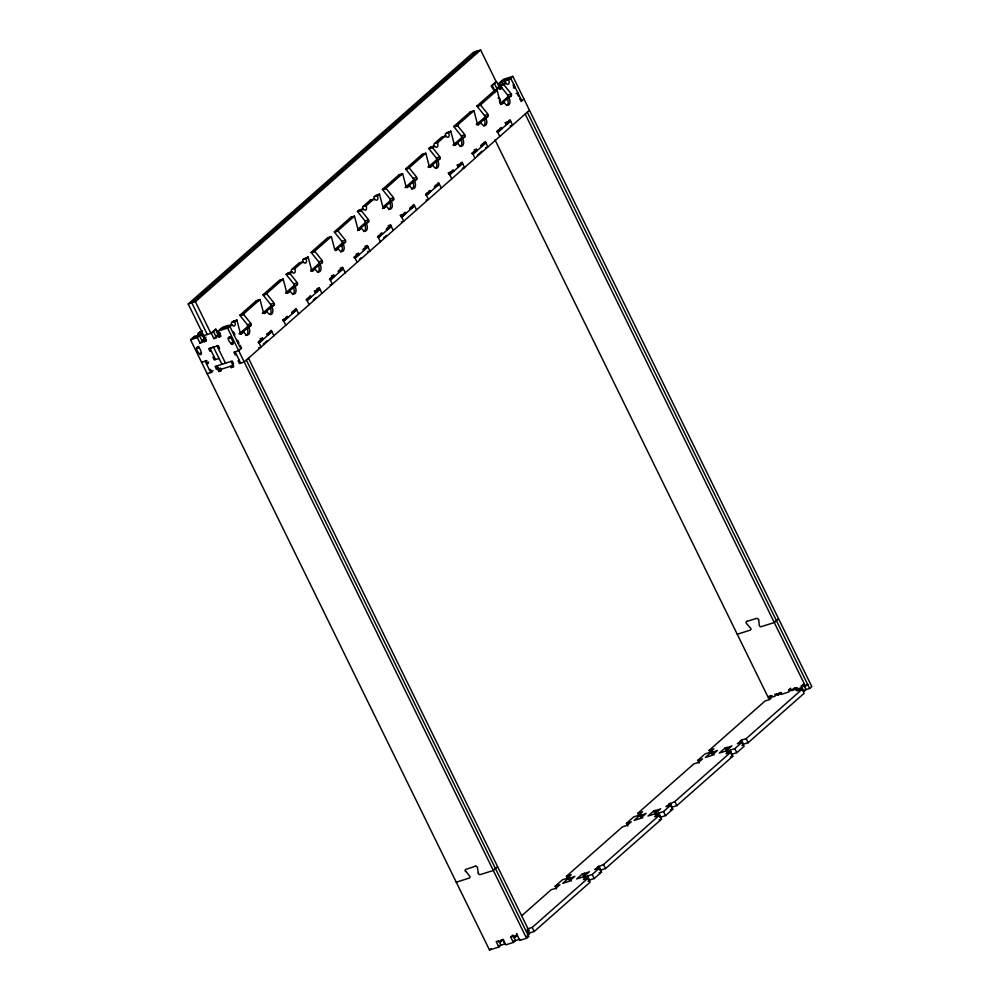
<?xml version="1.0" encoding="UTF-8"?>
<svg xmlns="http://www.w3.org/2000/svg" width="1000" height="1000" viewBox="0 0 1000 1000"><rect width="100%" height="100%" fill="white"/><g stroke="black" fill="none" stroke-linecap="round" stroke-linejoin="round"><path stroke-width="1.5" d="M203.975 341.8L206.125 339.913L205.45 338.55L203.312 340.45L203.975 341.8L206.375 341.037L188.212 303.975L473.462 52.275L480.637 50L496.138 81.638L491.138 86.05L494.95 91.75M477.05 51.137L191.8 302.838L207.3 334.487M188.212 303.975L195.387 301.712L480.637 50M499 941.075L500.988 945.15L498.85 947.038L489.487 950L190.55 339.787L194.2 336.575L196.887 335.725M202.425 330.838L198.225 333.013A1.538 0.9 72.4 0 0 198 334.513A3.088 1.8 72.4 0 1 198.15 335.4M196.275 336.763L198.45 334.862L201.6 333.862L204.262 339.288M190.55 339.787L197.325 337.638L201.6 333.862M197.325 337.638L199.975 343.062L202.375 342.312L201.7 340.95L205.987 337.175M199.975 343.062L202.125 341.175L199.462 335.75L192.688 337.9M211.262 333.225L215.538 329.45L218.2 334.875L213.925 338.65L211.262 333.225L203.713 335.625M198.912 346.375L196.775 348.263L198.562 347.688M216.488 332.287L217.2 331.662L215.875 328.95L210.888 333.35L195.387 301.712M218.5 337.2L220.637 335.312L219.975 333.963L217.838 335.85L218.5 337.2L220.888 336.45L218.238 331.025L222.512 327.25L228.325 325.412L226.163 327.3M499.475 89.275L501.613 87.387L500.95 86.025L498.812 87.912L499.475 89.275L501.863 88.513L499.2 83.088L503.488 79.312L512.85 76.35L811.787 686.562L809.65 688.45L804.562 690.062M213.925 338.65L216.312 337.9L215.65 336.538L219.925 332.762M231.6 325.675A3.088 1.8 72.4 0 0 231.475 323.913A1.538 0.9 72.4 0 1 231.713 322.413L236.8 319.95A1.538 0.9 72.4 0 1 236.95 320.363L240.287 333.05A1.538 0.9 72.4 0 0 241.675 333.775L243.812 331.887A5.4 3.137 72.4 0 0 248.625 334.438A5.4 3.137 72.4 0 0 248.8 327.488L250.938 325.6A1.538 0.9 72.4 0 0 250.987 323.612L243.637 314.475A1.538 0.9 72.4 0 1 243.412 314.113L239.825 315.25A1.538 0.9 72.4 0 0 240.05 315.6L247.4 324.75A1.538 0.9 72.4 0 1 247.35 326.737L239.25 333.888M239.825 315.25L256.375 300.65L259.962 299.513A1.538 0.9 72.4 0 1 260.125 299.925L263.463 312.613A1.538 0.9 72.4 0 0 264.837 313.337L266.975 311.45A5.4 3.137 72.4 0 0 271.8 313.988A5.4 3.137 72.4 0 0 271.962 307.038L274.1 305.15A1.538 0.9 72.4 0 0 274.15 303.175L266.8 294.025A1.538 0.9 72.4 0 1 266.575 293.663L263 294.8A1.538 0.9 72.4 0 0 263.212 295.163L270.575 304.3A1.538 0.9 72.4 0 1 270.525 306.288L262.413 313.45M263 294.8L279.538 280.2L283.125 279.075A1.538 0.9 72.4 0 1 283.288 279.488L286.625 292.162A1.538 0.9 72.4 0 0 288 292.9L290.138 291.012A5.4 3.137 72.4 0 0 294.962 293.55A5.4 3.137 72.4 0 0 295.125 286.6L297.275 284.713A1.538 0.9 72.4 0 0 297.325 282.725L289.962 273.587A1.538 0.9 72.4 0 1 289.75 273.225L286.163 274.363A1.538 0.9 72.4 0 0 286.375 274.725L293.738 283.863A1.538 0.9 72.4 0 1 293.688 285.85L285.575 293.012M286.163 274.363L287.663 273.038A1.538 0.9 72.4 0 1 288.775 273.35M302.913 262.75A3.088 1.8 72.4 0 0 302.787 260.988A1.538 0.9 72.4 0 1 303.025 259.488L308.113 257.025A1.538 0.9 72.4 0 1 308.263 257.438L311.6 270.125A1.538 0.9 72.4 0 0 312.987 270.85L315.125 268.962A5.4 3.137 72.4 0 0 319.938 271.5A5.4 3.137 72.4 0 0 320.112 264.562L322.25 262.675A1.538 0.9 72.4 0 0 322.3 260.688L314.95 251.55A1.538 0.9 72.4 0 1 314.725 251.188L311.137 252.312A1.538 0.9 72.4 0 0 311.363 252.675L318.712 261.825A1.538 0.9 72.4 0 1 318.663 263.8L310.562 270.963M311.137 252.312L327.688 237.712L331.275 236.588A1.538 0.9 72.4 0 1 331.438 237L334.775 249.688A1.538 0.9 72.4 0 0 336.15 250.413L338.288 248.525A5.4 3.137 72.4 0 0 343.113 251.062A5.4 3.137 72.4 0 0 343.275 244.112L345.412 242.225A1.538 0.9 72.4 0 0 345.462 240.238L338.113 231.1A1.538 0.9 72.4 0 1 337.887 230.738L334.312 231.875A1.538 0.9 72.4 0 0 334.525 232.237L341.887 241.375A1.538 0.9 72.4 0 1 341.838 243.363L334.875 249.5M334.312 231.875L350.85 217.275L354.438 216.137A1.538 0.9 72.4 0 1 354.6 216.562L357.938 229.237A1.538 0.9 72.4 0 0 359.312 229.963L361.45 228.075A5.4 3.137 72.4 0 0 366.275 230.625A5.4 3.137 72.4 0 0 366.438 223.675L368.587 221.788A1.538 0.9 72.4 0 0 368.638 219.8L361.275 210.662A1.538 0.9 72.4 0 1 361.062 210.3L357.475 211.438A1.538 0.9 72.4 0 0 357.688 211.8L365.05 220.938A1.538 0.9 72.4 0 1 365 222.925L358.05 229.062M357.475 211.438L358.975 210.113A1.538 0.9 72.4 0 1 360.087 210.425M362.9 209.812A3.088 1.8 72.4 0 0 362.775 208.05A1.538 0.9 72.4 0 1 363.013 206.55L370.3 200.113L372.987 199.262M374.225 199.825A3.088 1.8 72.4 0 0 374.1 198.062A1.538 0.9 72.4 0 1 374.325 196.562L379.425 194.1A1.55 0.9 72.4 0 1 379.575 194.513L382.912 207.2A1.538 0.9 72.4 0 0 384.3 207.925L386.438 206.038A5.4 3.137 72.4 0 0 391.25 208.575A5.4 3.137 72.4 0 0 391.425 201.625L393.562 199.737A1.538 0.9 72.4 0 0 393.612 197.763L386.262 188.612A1.538 0.9 72.4 0 1 386.037 188.25L382.45 189.387A1.538 0.9 72.4 0 0 382.675 189.75L390.025 198.888A1.538 0.9 72.4 0 1 389.975 200.875L383.025 207.013M382.45 189.387L399 174.788L402.587 173.65A1.55 0.9 72.4 0 1 402.75 174.075L406.087 186.75A1.538 0.9 72.4 0 0 407.463 187.488L409.6 185.6A5.4 3.137 72.4 0 0 414.425 188.137A5.4 3.137 72.4 0 0 414.588 181.188L416.725 179.3A1.538 0.9 72.4 0 0 416.775 177.312L409.425 168.175A1.538 0.9 72.4 0 1 409.2 167.812L405.625 168.95A1.538 0.9 72.4 0 0 405.838 169.312L413.2 178.45A1.538 0.9 72.4 0 1 413.15 180.438L405.037 187.6M405.625 168.95L422.163 154.35L425.75 153.212A1.55 0.9 72.4 0 1 425.913 153.625L429.25 166.312A1.538 0.9 72.4 0 0 430.625 167.037L432.762 165.15A5.4 3.137 72.4 0 0 437.587 167.7A5.4 3.137 72.4 0 0 437.75 160.75L439.9 158.863A1.538 0.9 72.4 0 0 439.95 156.875L432.587 147.738A1.538 0.9 72.4 0 1 432.375 147.375L428.787 148.512A1.538 0.9 72.4 0 0 429 148.875L436.362 158.012A1.538 0.9 72.4 0 1 436.312 160L428.2 167.15M428.787 148.512L430.288 147.175A1.538 0.9 72.4 0 1 431.4 147.487M445.538 136.9A3.088 1.8 72.4 0 0 445.412 135.125A1.538 0.9 72.4 0 1 445.637 133.637L450.737 131.175A1.55 0.9 72.4 0 1 450.887 131.588L454.225 144.262A1.538 0.9 72.4 0 0 455.613 145L457.75 143.112A5.4 3.137 72.4 0 0 462.562 145.65A5.4 3.137 72.4 0 0 462.738 138.7L464.875 136.812A1.538 0.9 72.4 0 0 464.925 134.825L457.575 125.688A1.538 0.9 72.4 0 1 457.35 125.325L453.762 126.463A1.538 0.9 72.4 0 0 453.988 126.825L461.337 135.963A1.538 0.9 72.4 0 1 461.287 137.95L453.188 145.113M453.762 126.463L470.312 111.862L473.9 110.725A1.55 0.9 72.4 0 1 474.062 111.137L477.4 123.825A1.538 0.9 72.4 0 0 478.775 124.55L480.913 122.662A5.4 3.137 72.4 0 0 485.737 125.213A5.4 3.137 72.4 0 0 485.9 118.263L488.038 116.375A1.538 0.9 72.4 0 0 488.088 114.388L480.737 105.25A1.538 0.9 72.4 0 1 480.513 104.887L476.938 106.025A1.538 0.9 72.4 0 0 477.15 106.388L484.513 115.525A1.538 0.9 72.4 0 1 484.462 117.513L476.35 124.663M476.938 106.025L493.475 91.425L497.062 90.288A1.55 0.9 72.4 0 1 497.225 90.7L500.562 103.387A1.538 0.9 72.4 0 0 501.938 104.113L504.075 102.225A5.4 3.137 72.4 0 0 508.9 104.775A5.4 3.137 72.4 0 0 509.062 97.825L511.213 95.938A1.538 0.9 72.4 0 0 511.262 93.95L503.9 84.812A1.538 0.9 72.4 0 1 503.688 84.45L500.1 85.575A1.538 0.9 72.4 0 0 500.312 85.938L507.675 95.087A1.538 0.9 72.4 0 1 507.625 97.062L500.675 103.2M494.888 90.725L499.175 86.95L496.512 81.525L492.238 85.3L494.888 90.725L497.287 89.963L496.613 88.612L501.6 84.25A1.538 0.9 72.4 0 1 502.713 84.562M507.163 79.362L505.012 81.25L499.2 83.088M218.238 331.025L227.6 328.062L231.262 324.837A1.538 0.9 72.4 0 1 232.375 325.15A3.088 1.8 72.4 0 0 234.6 325.775A3.088 1.8 72.4 0 0 235.062 322.775A1.538 0.9 72.4 0 1 235.287 321.275L236.8 319.95M243.412 314.113L259.962 299.513M266.575 293.663L283.125 279.075M289.75 273.225L291.25 271.9A1.538 0.9 72.4 0 1 292.362 272.213A3.088 1.8 72.4 0 0 294.6 272.838A3.088 1.8 72.4 0 0 295.05 269.837A1.538 0.9 72.4 0 1 295.287 268.337L302.575 261.913A1.538 0.9 72.4 0 1 303.688 262.225A3.088 1.8 72.4 0 0 305.912 262.838A3.088 1.8 72.4 0 0 306.375 259.85A1.538 0.9 72.4 0 1 306.6 258.35L308.113 257.025M314.725 251.188L331.275 236.588M337.887 230.738L354.438 216.137M361.062 210.3L362.562 208.975A1.538 0.9 72.4 0 1 363.675 209.288A3.088 1.8 72.4 0 0 365.913 209.9A3.088 1.8 72.4 0 0 366.362 206.912A1.538 0.9 72.4 0 1 366.6 205.413L373.888 198.988A1.538 0.9 72.4 0 1 375 199.3A3.088 1.8 72.4 0 0 377.225 199.913A3.088 1.8 72.4 0 0 377.688 196.925A1.538 0.9 72.4 0 1 377.912 195.425L379.425 194.1M386.037 188.25L402.587 173.65M409.2 167.812L425.75 153.212M432.375 147.375L433.875 146.05A1.538 0.9 72.4 0 1 434.988 146.363A3.088 1.8 72.4 0 0 437.225 146.975A3.088 1.8 72.4 0 0 437.675 143.988A1.538 0.9 72.4 0 1 437.912 142.487L445.2 136.062A1.538 0.9 72.4 0 1 446.312 136.363A3.088 1.8 72.4 0 0 448.537 136.988A3.088 1.8 72.4 0 0 449 134A1.538 0.9 72.4 0 1 449.225 132.5L450.737 131.175M457.35 125.325L473.9 110.725M480.513 104.887L497.062 90.288M503.688 84.45L505.188 83.125A1.538 0.9 72.4 0 1 506.3 83.425A3.088 1.8 72.4 0 0 508.537 84.05A3.088 1.8 72.4 0 0 508.988 81.062A1.538 0.9 72.4 0 1 509.225 79.562L512.85 76.35M232.85 332.488L233.562 331.863L234.9 334.575L234.188 335.2M513.825 84.562L513.112 85.188L514.438 87.9L515.15 87.275L513.362 87.837M230.362 336.55L228.463 338.225L230.25 337.663M202.475 361.637L201.625 362.388L206.762 360.562M248.8 327.488L242.013 332.463L243.812 331.887M265.6 312.762A5.4 3.137 72.4 0 1 265.188 312.013L271.962 307.038M288.762 292.325A5.4 3.137 72.4 0 1 288.35 291.575L295.125 286.6M320.112 264.562L313.325 269.525L315.125 268.962M336.912 249.838A5.4 3.137 72.4 0 1 336.5 249.088L343.275 244.112M366.438 223.675L359.663 228.65L361.45 228.075M391.425 201.625L384.637 206.6L386.438 206.038M414.588 181.188L407.812 186.163L409.6 185.6M431.388 166.475A5.4 3.137 72.4 0 1 430.975 165.725L437.75 160.75M456.375 144.425A5.4 3.137 72.4 0 1 455.95 143.675L462.738 138.7M485.9 118.263L479.125 123.238L480.913 122.662M509.062 97.825L502.287 102.788L504.075 102.225M208.675 362.075L206.537 363.963L208.088 363.275M233.125 342.2C228.388 343.162 233.663 346.262 233 343.312C231.912 333.975 223.888 335.9 231.225 343.875L233.012 343.312M236.95 340.85L237.662 340.225L238.988 342.938L238.275 343.562M519.25 95.638L518.538 96.263L517.212 93.55L517.925 92.925L516.125 93.488M239.5 346.05L240.212 345.425L241.537 348.137L238.663 350.662M520.462 98.125L519.75 98.75L521.087 101.463L523.938 98.95M213 370.562L210.75 372.55L205.212 361.25M232.4 364.137L233.588 363.75L232.262 361.037L215.138 366.463L216.462 369.175L218.6 367.287M220.312 368.387L218.325 370.15L233.062 365.487M216.325 366.087L218.988 371.512L221.125 369.625L220.463 368.263M260.487 340.525L263.15 339.425L262.488 338.075L261.062 339.325L261.725 340.688M314.95 292.362L317.35 291.6L316.675 290.25L315.25 291.5L315.912 292.863M321.95 293.363L319.3 287.938L317.875 289.2L318.538 290.55M332.013 277.488L334.462 276.5L333.8 275.15L332.375 276.4L333.038 277.762M345.25 272.812L342.587 267.387L341.163 268.637L341.825 270M357.125 255.45L359.175 254.688L358.512 253.325L357.088 254.587L357.75 255.95M367.575 251.75L369.975 250.987L367.312 245.562L365.887 246.825L366.55 248.188M393.263 230.438L390.613 225.012L389.175 226.275L389.85 227.625M400.763 216.637L403.162 215.875L402.488 214.525L401.062 215.787L403.725 221.213L401.325 221.962M448.787 174.262L451.175 173.512L450.513 172.15L449.087 173.412L451.737 178.837M457.575 166.5L459.975 165.75L459.3 164.387L457.875 165.65L458.537 167.013M474.425 151.738L477.088 150.65L476.425 149.288L475 150.55L475.662 151.9L472.075 153.038M505.6 124.138L507.987 123.375L507.325 122.025L505.9 123.275L506.562 124.637M230.675 366.25L231.337 367.6L233.475 365.712M259.1 343L271.938 331.675L269.538 332.425M283.825 321.175L296.65 309.85L294.262 310.613M307.125 300.625L319.962 289.3L317.575 290.05M330.412 280.062L343.25 268.738L340.85 269.5M355.138 258.25L367.962 246.925L365.575 247.688M378.425 237.7L391.262 226.375L388.875 227.125M401.725 217.138L414.562 205.812L412.163 206.575M426.438 195.325L439.275 184L436.887 184.762M449.75 174.762L462.587 163.438L460.2 164.2M473.038 154.213L485.875 142.887L483.475 143.65M497.75 132.4L510.588 121.075L508.2 121.825M263.337 344.062L267.15 340.712M313.263 300.012L316.125 297.5M359.375 259.325L361.287 257.638M383.625 237.925L386.475 235.413M477.275 155.287L482.038 151.088M529.475 110.25L244.2 361.962L239.425 363.475L238.1 360.763L239.288 360.387M737.25 634.263L750.275 630.138A1.538 1.212 48.6 0 0 750.5 627.962L746.5 623.562A1.538 1.212 48.6 0 1 746.787 621.45L747.05 621.225M456.275 882.2L469.3 878.075A1.538 1.212 48.6 0 0 469.525 875.9L465.8 871.263M465.525 871.5A1.538 1.212 48.6 0 1 465.812 869.388L475.75 866.1M778.575 618.763L774.287 622.537L761.275 626.663A1.538 1.212 48.6 0 1 759.25 625.188L758.713 619.55M497.6 866.7L493.325 870.475L480.3 874.6A1.538 1.212 48.6 0 1 478.288 873.125L478.55 872.887M521.987 915.5L551.138 889.775L555.913 888.263L559.95 884.712L555.163 886.225L556.5 888.938M555.163 886.225L562.45 879.788L567.238 878.275L571.263 874.712L566.487 876.225L567.812 878.938M566.487 876.225L622.45 826.85L627.225 825.337L631.263 821.775L626.475 823.288L627.812 826M626.475 823.288L633.763 816.862L638.55 815.35L642.575 811.787L637.8 813.3L639.125 816.012M637.8 813.3L693.763 763.925L698.538 762.412L702.575 758.85L697.788 760.362L699.125 763.075M697.788 760.362L705.075 753.938L709.862 752.425L713.888 748.863L709.112 750.375L710.438 753.088M709.112 750.375L765.075 701L769.85 699.488L772.05 696.862L774.525 696.488L777.375 693.962M768.475 698L771.8 695.738L768.475 698L494.988 139.762M570.112 878.213L570.825 877.588L568.438 878.35L562.725 883.375L569.125 881.35L574.825 876.325L570.112 878.213L571.438 880.925M641.425 815.288L642.138 814.663L639.75 815.413L634.038 820.45L640.438 818.425L646.137 813.388L641.425 815.288L642.75 818M712.738 752.362L713.45 751.737L711.062 752.487L705.35 757.525L711.75 755.5L717.45 750.462L712.738 752.362L714.062 755.075M777.625 695.1L781.388 692.7L777.625 695.1L776.963 693.737L774.575 694.5M489.487 950L491.1 948.587M498.85 947.038L496.2 941.612L498.587 940.85L499.25 942.212L501.388 940.325M499.25 942.212L503.575 939.625M498.938 945.5L498.4 945.962L504.8 943.95L502.8 939.875M790.662 688.2L788.512 690.088L790.913 689.325L791.575 690.688L795.9 688.1M513.375 942.438L510.712 937.013L512.863 935.125L515.513 940.55L513.375 942.438L505.825 944.825L503.162 939.4L500.775 940.163L501.438 941.513M584.05 873.8L584.763 873.175L582.375 873.925L576.675 878.962L583.638 876.762L589.35 871.725L584.05 873.8L585.388 876.513M655.362 810.875L656.075 810.25L653.688 811L647.987 816.038L654.95 813.825L660.662 808.8L655.362 810.875L656.7 813.587M726.675 747.95L727.387 747.325L725 748.075L719.3 753.112L726.263 750.9L731.975 745.875L726.675 747.95L728.012 750.662M791.325 689.55L788.475 692.075L780.925 694.463M510.712 937.013L513.112 936.263L513.775 937.613L515.388 937.1L517.525 935.212L516.862 933.863M797.337 688.188L795.438 689.862L801.925 687.4L797.337 690.788L802.113 689.275L804.112 693.337L748.15 742.712L743.375 744.225L741.375 740.163L746.162 738.65L802.113 689.275M801.263 686.05L803.4 684.163L806.062 689.587L803.925 691.475L801.263 686.05L803.65 685.288L804.325 686.65L807.65 684.388L804.325 686.65M587.438 876L589.425 880.075L594.2 878.562L601.487 872.125L599.5 868.062L592.212 874.488L587.438 876L586.013 877.262L587.2 876.888L589.2 880.95L588 881.338M598.75 866.012L600.75 870.088L605.525 868.575L661.488 819.188L659.488 815.125L603.538 864.5L597.325 867.275L598.525 866.9L600.513 870.962M658.75 813.075L660.738 817.15L665.512 815.638L672.8 809.2L670.812 805.138L663.525 811.562L658.75 813.075L657.325 814.338L658.512 813.962L660.512 818.025M670.062 803.088L672.062 807.163L676.838 805.638L732.8 756.263L730.8 752.2L674.85 801.575L668.637 804.35L669.837 803.975L671.825 808.037M730.062 750.15L732.05 754.225L736.825 752.7L744.112 746.275L742.125 742.212L734.837 748.637L730.062 750.15L728.637 751.413L729.825 751.038L731.825 755.1M741.375 740.163L739.95 741.425L741.15 741.038L743.138 745.113L741.95 745.487M587.2 876.888L583.4 879.562L588.175 878.05L590.175 882.125L534.212 931.5L529.438 933.012L527.438 928.938L532.225 927.425L588.175 878.05M598.525 866.9L594.725 869.575L599.5 868.062M658.512 813.962L654.712 816.637L659.488 815.125M669.837 803.975L666.038 806.65L670.812 805.138M729.825 751.038L726.025 753.713L730.8 752.2M741.15 741.038L737.35 743.725L742.125 742.212M526.688 932.312L528.825 930.425L248.487 358.188M516.663 933.925L519.763 940.413L520.837 939.475M527.225 935.638L529.2 933.888L527.212 929.825M519.763 940.413L526.538 938.275L528.675 936.388L246.337 360.075M380.562 234.788L382.475 234.125L381.812 232.775L380.387 234.037L381.05 235.387M428.438 192.525L430.487 191.762L429.825 190.4L428.4 191.663L429.062 193.012M499.562 129.7L501.8 128.825L501.138 127.475L499.712 128.737L500.375 130.087L497.987 130.85M451.562 172.075L453.787 171.2L453.125 169.85L451.7 171.1L452.362 172.463M285.425 318.6L287.875 317.613L287.2 316.262L285.775 317.512L286.438 318.875L282.863 320M308.512 298.15L311.163 297.062L310.5 295.7L309.075 296.962L309.738 298.312M501.35 81.2L510.725 78.238L521.775 100.838M508.325 79.837L505.637 80.7A1.538 0.9 72.4 0 0 505.4 82.188A3.088 1.8 72.4 0 1 505.525 83.963M502.5 83.975L505.188 83.125M501.213 85.662L503.9 84.812M500.95 86.025L498.762 86.725L499.425 88.075M496.613 88.612L498.812 87.912M494.538 91.55L496.325 90.988M498.05 98.075L499.25 97.7L500.575 100.412L499.387 100.787L500.112 103.525M507.675 95.087L510.812 94.087M478.05 106.1L480.737 105.25M508.075 96.925L511.213 95.938M471.362 112L470.475 112.275A1.55 0.9 72.4 0 0 470.312 111.862M500.588 104.537L501.488 104.25M484.513 115.525L487.638 114.525M454.888 126.538L457.575 125.688M484.9 117.362L488.038 116.375M448.2 132.438L450 131.862M445.637 133.637L448.338 132.775M476.5 124.113L477.4 123.825M477.425 124.975L478.325 124.7M442.5 136.912L445.2 136.062M435.225 143.338L437.912 142.487M461.337 135.963L464.475 134.975M504.938 122.775L507.325 122.025M431.188 146.9L433.875 146.05M461.737 137.812L464.875 136.812M429.9 148.588L432.587 147.738M510.2 125.9L512.6 125.138L509.938 119.712L508.512 120.975L509.175 122.325M453.338 144.55L454.225 144.262M455.95 143.675L457.75 143.112M423.225 154.475L425.012 153.912M453.812 145.562L455.163 145.137M496.8 131.9L499.188 131.137L498.525 129.787L497.1 131.037L499.762 136.463M436.362 158.012L439.5 157.012M482.062 144.9L484.45 144.137L483.787 142.787L485.213 141.525L487.875 146.95L485.475 147.713M406.737 169.025L409.425 168.175M436.763 159.85L439.9 158.863M480.875 145.95L483.263 145.188L482.6 143.837L481.175 145.1L481.838 146.45M474.025 150.05L476.425 149.288M400.062 174.925L399.162 175.2A1.55 0.9 72.4 0 0 399 174.788M400.95 174.638L401.85 174.35M430.975 165.725L432.762 165.15M428.35 166.6L429.25 166.312M472.075 153.713L474.475 152.95L473.8 151.6L472.375 152.85L475.037 158.275M429.275 167.463L430.175 167.188M413.2 178.45L416.325 177.463M456.912 165.15L459.3 164.387M383.575 189.462L386.262 188.612M413.587 180.3L416.725 179.3M462.188 168.263L464.575 167.512L461.925 162.087L460.487 163.337L461.163 164.7M378.688 194.8L376 195.65A1.55 0.9 72.4 0 0 375.838 195.238M448.125 172.913L450.513 172.15M374.325 196.562L377.025 195.712M363.013 206.55L365.7 205.7M390.025 198.888L393.162 197.9M359.875 209.825L362.562 208.975M390.425 200.738L393.562 199.737M434.288 187.062L436.675 186.3L436.012 184.95L434.588 186.213L435.25 187.562M358.587 211.513L361.275 210.662M353.7 216.838L351.012 217.688A1.538 0.9 72.4 0 0 350.85 217.275M382.5 208.487L383.85 208.062M425.487 194.825L427.875 194.062L427.212 192.712L425.788 193.962L428.45 199.387L426.05 200.15M365.05 220.938L368.188 219.95M410.75 207.825L413.137 207.075L412.475 205.712L413.9 204.45L416.562 209.875M335.425 231.95L338.113 231.1M365.45 222.775L368.587 221.788M409.562 208.875L411.95 208.125L411.287 206.762L409.862 208.025L410.525 209.375M328.75 237.85L327.85 238.137A1.538 0.9 72.4 0 0 327.688 237.712M329.637 237.562L330.538 237.275M400.1 215.275L402.488 214.525M403.975 214.137L405.775 213.575L405.112 212.213L403.688 213.475L404.35 214.838L400.763 215.963M357.525 230.538L358.862 230.113M388.212 225.763L390.613 225.012M341.887 241.375L345.025 240.387M312.262 252.4L314.95 251.55M342.275 243.225L345.412 242.225M386.262 229.438L388.663 228.675L387.987 227.325L386.562 228.575L387.225 229.938M304.688 258.575L307.375 257.725M303.025 259.488L305.712 258.637M336.5 249.088L338.288 248.525M377.475 237.188L379.862 236.438L379.2 235.075L377.775 236.337L380.425 241.762M299.875 262.762L302.575 261.913M292.6 269.188L295.287 268.337M364.925 246.325L367.312 245.562M318.712 261.825L321.85 260.825M288.562 272.75L291.25 271.9M319.113 263.663L322.25 262.675M362.975 249.988L365.363 249.237L364.7 247.875L363.275 249.137L363.938 250.487M287.275 274.438L289.962 273.587M356.125 254.088L358.512 253.325M310.712 270.413L311.6 270.125M279.7 280.625L282.387 279.762M354.175 257.075L356.562 256.325M354.175 257.75L356.562 256.988L355.9 255.637L354.475 256.9L357.137 262.325M311.637 271.275L312.538 270.988M340.2 268.137L342.587 267.387M293.738 283.863L296.875 282.875M338.237 271.137L340.637 270.375M264.113 294.887L266.8 294.025M294.137 285.712L297.275 284.713M338.25 271.8L340.637 271.05L339.975 269.688L338.55 270.95L339.212 272.3M331.4 275.9L333.8 275.15M259.225 300.212L256.537 301.062A1.538 0.9 72.4 0 0 256.375 300.65M285.725 292.45L286.625 292.162M288.35 291.575L290.138 291.012M329.45 279.562L331.85 278.812L331.175 277.45L329.75 278.712L332.413 284.137L330.012 284.887M286.65 293.325L287.55 293.038M316.9 288.7L319.3 287.938M270.575 304.3L273.712 303.312M314.288 291L316.675 290.25M240.95 315.325L243.637 314.475M270.975 306.15L274.1 305.15M236.062 320.65L233.375 321.5A1.538 0.9 72.4 0 0 233.212 321.087M199.125 332.725L201.812 331.875A1.538 0.9 72.4 0 0 201.588 333.375A3.088 1.8 72.4 0 1 201.488 335.875M231.713 322.413L234.4 321.562M262.562 312.887L263.463 312.613M265.188 312.013L266.975 311.45M306.163 300.125L308.55 299.363L307.887 298.012L306.462 299.262L309.113 304.688M228.562 325.688L231.262 324.837M220.375 329.137L229.75 326.163L240.812 348.775M247.4 324.75L250.538 323.75M203.85 339.062L205.45 338.55M219.975 333.963L217.787 334.65L218.45 336.012M292.85 311.863L295.238 311.112L294.575 309.75L296 308.5L298.663 313.925M201.7 340.95L203.312 340.45M215.65 336.538L217.838 335.85M247.8 326.587L250.938 325.6M291.663 312.913L294.05 312.162L293.387 310.8L291.962 312.062L292.625 313.412M239.4 333.338L240.287 333.05M240.325 334.2L241.225 333.925M282.863 320.675L285.25 319.925L284.587 318.562L283.163 319.825L285.825 325.25M199.537 353.913C203.062 351.662 200.85 356.425 199.537 353.913C192.225 345.925 200.238 344 201.337 353.338M211.238 350.988L210.05 351.362L208.725 348.65L218.275 345.625L219.613 348.338L218.412 348.713M266.925 334.062L270.512 332.925L269.85 331.562L271.275 330.312L273.938 335.737M266.938 334.725L269.325 333.975L268.663 332.612L267.238 333.875L267.9 335.238M260.087 338.825L262.488 338.075M258.137 342.488L260.538 341.737L259.862 340.375L258.438 341.637L261.1 347.062L258.712 347.812M214.125 356.863L212.925 357.238L214.25 359.95L219.037 358.438M238.688 350.65L233.888 352.175L235.212 354.888L236.412 354.513M209.412 369.837L210.613 369.462L211.938 372.175L207.162 373.688M216.462 369.175L217.662 368.8M218.988 371.512L221.375 370.75L220.712 369.4M231.337 367.6L233.725 366.838L231.062 361.425M746.787 621.45L756.45 618.4A1.538 1.212 48.6 0 1 758.45 619.775M771.388 695.512L769 696.263L769.663 697.625M780.962 692.475L778.575 693.238L779.237 694.587M793.713 688.8L796.9 687.788M730.413 757.025L732.8 756.263M670.413 809.963L672.8 809.2M659.1 819.95L661.488 819.188M599.1 872.887L601.487 872.125M527.625 930.812L528.825 930.425M517.112 934.987L514.712 935.75L515.388 937.1M528.013 934.275L529.2 933.888M513 941.35L519.312 939.35M526.912 936.95L528.675 936.388M527.312 112.137L809.65 688.45M525.175 114.025L805.512 686.275M796.812 690.588L795.487 687.875L793.1 688.637L793.763 689.987M494.375 83.413L497.038 88.837M746.162 738.65L748.15 742.712M734.837 748.637L736.825 752.7M725 748.075L727 752.15M441.287 188.062L438.625 182.638L437.2 183.9L437.863 185.25M711.062 752.487L712.387 755.2M674.85 801.575L676.838 805.638M663.525 811.562L665.512 815.638M653.688 811L655.688 815.075M639.75 815.413L641.075 818.125M603.538 864.5L605.525 868.575M592.212 874.488L594.2 878.562M582.375 873.925L584.375 878M568.438 878.35L569.763 881.05M532.225 927.425L534.212 931.5M227.6 328.062L526.538 938.275M235.1 351.788L240.637 363.088M213.4 331.337L216.062 336.763M217.087 346L225.5 363.188M221.912 364.312L213.5 347.137L209.913 348.275L215.45 359.575M206.4 360.875L207.738 363.587M478.288 873.125L477.475 867.712A1.538 1.212 48.6 0 0 475.475 866.325M370.3 200.113A1.538 0.9 72.4 0 1 371.413 200.425M389.637 202.2A5.4 3.137 72.4 0 1 388.775 209.537M412.8 181.762A5.4 3.137 72.4 0 1 411.425 189.188M422.163 154.35A1.55 0.9 72.4 0 1 422.325 154.762M435.962 161.312A5.4 3.137 72.4 0 1 435.575 168.425M434.212 146.888A3.088 1.8 72.4 0 0 434.087 145.125A1.538 0.9 72.4 0 1 434.325 143.625L441.613 137.188A1.538 0.9 72.4 0 1 442.725 137.5M447.15 132.3A1.55 0.9 72.4 0 1 447.312 132.725M460.95 139.275A5.4 3.137 72.4 0 1 460.087 146.613M484.113 118.825A5.4 3.137 72.4 0 1 483.725 125.938M507.275 98.387A5.4 3.137 72.4 0 1 506.887 105.5M227.675 325.975A1.538 0.9 72.4 0 1 228.787 326.287M291.588 272.738A3.088 1.8 72.4 0 0 291.462 270.975A1.538 0.9 72.4 0 1 291.7 269.475L298.988 263.05A1.538 0.9 72.4 0 1 300.1 263.363M247.013 328.05A5.4 3.137 72.4 0 1 245.637 335.487M270.175 307.613A5.4 3.137 72.4 0 1 270.2 314.363M293.337 287.175A5.4 3.137 72.4 0 1 292.488 294.513M318.325 265.125A5.4 3.137 72.4 0 1 317.462 272.462M341.488 244.688A5.4 3.137 72.4 0 1 340.637 252.025M364.65 224.237A5.4 3.137 72.4 0 1 363.8 231.588M194.2 336.575A1.538 0.9 72.4 0 1 194.725 336.463M197.775 335.438A1.538 0.9 72.4 0 1 198.625 335.475M199.737 331.688A1.538 0.9 72.4 0 1 199.887 332.1"/></g></svg>
